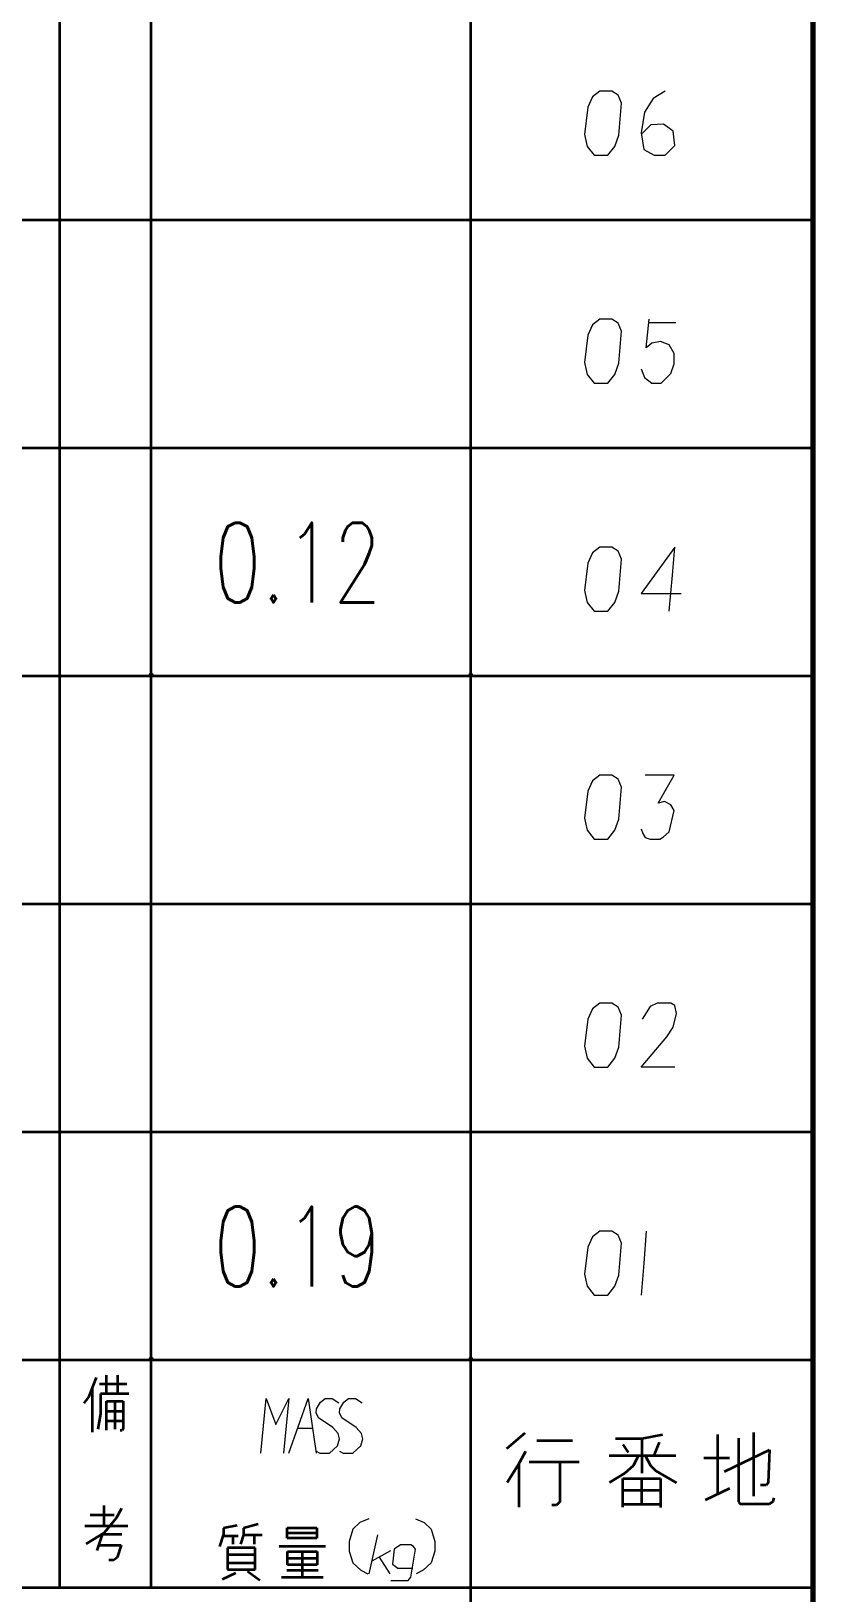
# Model space of a CAD drawing. Header units: millimetres. Extents: x 1333 to 104182, y -62616 to -5704.
# Drawn here: x 48829.1 to 48863.3, y -62452.5 to -62384 of the extents above; entities that cross this region are included whole.
import ezdxf
from ezdxf.enums import TextEntityAlignment as Align

# ---------------------------------------------------------------- set-up
doc = ezdxf.new("R2010")
doc.units = ezdxf.units.MM
doc.header["$LTSCALE"] = 0.5
doc.layers.add('08', color=1, linetype='Continuous')
doc.layers.add('SHM_LABEL', color=40, linetype='Continuous')
doc.layers.add('\\M+1907D\\M+19867\\M+195E2\\M+18F95\\M+190FC', color=7, linetype='Continuous', plot=False)
doc.styles.get("Standard").update_dxf_attribs({"font": 'simplex.shx'})

# ---------------------------------------------------------------- blocks, each defined once
blk = doc.blocks.new('999')
at = {"color": 7, "lineweight": 70}
blk.add_line((75894.98, -10191.12), (75894.98, -11913.12), dxfattribs=at)
at = {"color": 7, "lineweight": 35, "ltscale": 0.25}
for p, q in [((75807.98, -11301.12), (75807.98, -11061.12)), ((75807.98, -11301.12), (75807.98, -11151.12)), ((75795.98, -11271.12), (75795.98, -11241.12)), ((75795.98, -11271.12), (75795.98, -11241.12)), ((75849.98, -11241.12), (75849.98, -11271.12)), ((75894.98, -11271.12), (75894.98, -11241.12)), ((75795.98, -11301.12), (75795.98, -11271.12)), ((75795.98, -11301.12), (75795.98, -11271.12)), ((75807.98, -11301.12), (75807.98, -11271.12)), ((75807.98, -11301.12), (75807.98, -11271.12)), ((75849.98, -11271.12), (75849.98, -11301.12)), ((75894.98, -11301.12), (75894.98, -11271.12)), ((75795.98, -11331.12), (75795.98, -11301.12)), ((75795.98, -11331.12), (75795.98, -11301.12)), ((75807.98, -11331.12), (75807.98, -11301.12)), ((75807.98, -11331.12), (75807.98, -11301.12)), ((75849.98, -11301.12), (75849.98, -11331.12)), ((75894.98, -11331.12), (75894.98, -11301.12)), ((75795.98, -11391.12), (75795.98, -11331.12)), ((75795.98, -11361.12), (75795.98, -11331.12)), ((75807.98, -11391.12), (75807.98, -11331.12)), ((75807.98, -11361.12), (75807.98, -11331.12)), ((75849.98, -11331.12), (75849.98, -11361.12)), ((75894.98, -11361.12), (75894.98, -11331.12)), ((75849.98, -11361.12), (75849.98, -11391.12)), ((75894.98, -11391.12), (75894.98, -11361.12)), ((75795.98, -11421.12), (75795.98, -11391.12)), ((75807.98, -11421.12), (75807.98, -11391.12)), ((75849.98, -11391.12), (75849.98, -11421.12)), ((75894.98, -11421.12), (75894.98, -11391.12)), ((75795.98, -11451.12), (75795.98, -11421.12)), ((75795.98, -11451.12), (75795.98, -11421.12)), ((75807.98, -11451.12), (75807.98, -11421.12)), ((75807.98, -11451.12), (75807.98, -11421.12)), ((75849.98, -11421.12), (75849.98, -11451.12)), ((75849.98, -11421.12), (75849.98, -11451.12)), ((75894.98, -11451.12), (75894.98, -11421.12)), ((75894.98, -11451.12), (75894.98, -11421.12))]:
    blk.add_line(p, q, dxfattribs=at)
at = {"color": 7, "lineweight": 35}
for p, q in [((75894.98, -11271.12), (75474.98, -11271.12)), ((75894.98, -11301.12), (75474.98, -11301.12)), ((75894.98, -11331.12), (75474.98, -11331.12)), ((75894.98, -11361.12), (75474.98, -11361.12)), ((75894.98, -11391.12), (75474.98, -11391.12)), ((75894.98, -11421.12), (75474.98, -11421.12)), ((75894.98, -11421.12), (75474.98, -11421.12)), ((75894.98, -11421.12), (75474.98, -11421.12)), ((75894.98, -11451.12), (75474.98, -11451.12)), ((75894.98, -11451.12), (75474.98, -11451.12)), ((75894.98, -11451.12), (75474.98, -11451.12)), ((75894.98, -11451.12), (75474.98, -11451.12)), ((75849.98, -11451.12), (75849.98, -11913.12)), ((75894.98, -11451.12), (75894.98, -11913.12))]:
    blk.add_line(p, q, dxfattribs=at)
at = {"color": 7, "lineweight": 35, "ltscale": 0.023412}
blk.add_line((75800.76, -11423.42), (75799.71, -11426.03), dxfattribs=at)
blk.add_line((75800.76, -11423.42), (75799.71, -11426.03), dxfattribs=at)
at = {"color": 7, "lineweight": 35, "ltscale": 0.029871}
blk.add_line((75801.17, -11424.25), (75804.75, -11424.25), dxfattribs=at)
blk.add_line((75801.17, -11424.25), (75804.75, -11424.25), dxfattribs=at)
at = {"color": 7, "lineweight": 35, "ltscale": 0.020334}
for p, q in [((75802.08, -11425.56), (75802.08, -11423.12)), ((75802.08, -11425.56), (75802.08, -11423.12)), ((75803.53, -11423.12), (75803.53, -11425.56)), ((75803.53, -11423.12), (75803.53, -11425.56))]:
    blk.add_line(p, q, dxfattribs=at)
at = {"color": 7, "lineweight": 35, "ltscale": 0.008043}
blk.add_line((75799.71, -11426.03), (75799.1, -11426.78), dxfattribs=at)
blk.add_line((75799.71, -11426.03), (75799.1, -11426.78), dxfattribs=at)
at = {"color": 7, "lineweight": 35, "ltscale": 0.048672}
blk.add_line((75800.22, -11424.76), (75800.22, -11430.6), dxfattribs=at)
blk.add_line((75800.22, -11424.76), (75800.22, -11430.6), dxfattribs=at)
at = {"color": 7, "lineweight": 35, "ltscale": 0.022183}
blk.add_line((75801.3, -11425.56), (75801.3, -11428.22), dxfattribs=at)
blk.add_line((75801.3, -11425.56), (75801.3, -11428.22), dxfattribs=at)
at = {"color": 7, "lineweight": 35, "ltscale": 0.030994}
blk.add_line((75805.02, -11425.56), (75801.3, -11425.56), dxfattribs=at)
blk.add_line((75805.02, -11425.56), (75801.3, -11425.56), dxfattribs=at)
at = {"color": 7, "lineweight": 35, "ltscale": 0.031656}
blk.add_line((75802.11, -11430.35), (75802.11, -11426.55), dxfattribs=at)
blk.add_line((75802.11, -11430.35), (75802.11, -11426.55), dxfattribs=at)
at = {"color": 7, "lineweight": 35, "ltscale": 0.018323}
for p, q in [((75802.11, -11426.55), (75804.31, -11426.55)), ((75802.11, -11426.55), (75804.31, -11426.55)), ((75802.11, -11427.85), (75804.31, -11427.85)), ((75802.11, -11427.85), (75804.31, -11427.85)), ((75802.11, -11429.11), (75804.31, -11429.11)), ((75802.11, -11429.11), (75804.31, -11429.11))]:
    blk.add_line(p, q, dxfattribs=at)
at = {"color": 7, "lineweight": 35, "ltscale": 0.030359}
blk.add_line((75803.19, -11426.55), (75803.19, -11430.2), dxfattribs=at)
blk.add_line((75803.19, -11426.55), (75803.19, -11430.2), dxfattribs=at)
at = {"color": 7, "lineweight": 35, "ltscale": 0.029807}
blk.add_line((75804.31, -11426.55), (75804.31, -11430.13), dxfattribs=at)
blk.add_line((75804.31, -11426.55), (75804.31, -11430.13), dxfattribs=at)
at = {"color": 7, "lineweight": 35, "ltscale": 0.016872}
blk.add_line((75801.3, -11428.22), (75800.96, -11430.21), dxfattribs=at)
blk.add_line((75801.3, -11428.22), (75800.96, -11430.21), dxfattribs=at)
at = {"color": 7, "lineweight": 35, "ltscale": 0.002075}
blk.add_line((75804.14, -11430.38), (75803.89, -11430.38), dxfattribs=at)
blk.add_line((75804.14, -11430.38), (75803.89, -11430.38), dxfattribs=at)
at = {"color": 7, "lineweight": 35, "ltscale": 0.002491}
blk.add_line((75804.31, -11430.13), (75804.14, -11430.38), dxfattribs=at)
blk.add_line((75804.31, -11430.13), (75804.14, -11430.38), dxfattribs=at)
at = {"color": 7, "lineweight": 35, "ltscale": 0.02639}
blk.add_line((75857.12, -11430.76), (75854.69, -11432.79), dxfattribs=at)
blk.add_line((75857.12, -11430.76), (75854.69, -11432.79), dxfattribs=at)
at = {"color": 7, "lineweight": 35, "ltscale": 0.070016}
blk.add_line((75887.2, -11430.65), (75887.2, -11439.05), dxfattribs=at)
blk.add_line((75887.2, -11430.65), (75887.2, -11439.05), dxfattribs=at)
at = {"color": 7, "lineweight": 35, "ltscale": 0.03916}
blk.add_line((75858.67, -11431.72), (75863.37, -11431.72), dxfattribs=at)
blk.add_line((75858.67, -11431.72), (75863.37, -11431.72), dxfattribs=at)
at = {"color": 7, "lineweight": 35, "ltscale": 0.028625}
blk.add_line((75872.48, -11431.49), (75869.04, -11431.49), dxfattribs=at)
blk.add_line((75872.48, -11431.49), (75869.04, -11431.49), dxfattribs=at)
at = {"color": 7, "lineweight": 35, "ltscale": 0.010549}
blk.add_line((75869.99, -11432.24), (75870.72, -11433.27), dxfattribs=at)
blk.add_line((75869.99, -11432.24), (75870.72, -11433.27), dxfattribs=at)
at = {"color": 7, "lineweight": 35, "ltscale": 0.023127}
blk.add_line((75875.2, -11430.95), (75872.48, -11431.49), dxfattribs=at)
blk.add_line((75875.2, -11430.95), (75872.48, -11431.49), dxfattribs=at)
at = {"color": 7, "lineweight": 35, "ltscale": 0.037607}
blk.add_line((75872.48, -11431.49), (75872.48, -11436), dxfattribs=at)
blk.add_line((75872.48, -11431.49), (75872.48, -11436), dxfattribs=at)
at = {"color": 7, "lineweight": 35, "ltscale": 0.015426}
blk.add_line((75874.76, -11431.95), (75874.1, -11433.68), dxfattribs=at)
blk.add_line((75874.76, -11431.95), (75874.1, -11433.68), dxfattribs=at)
at = {"color": 7, "lineweight": 35, "ltscale": 0.065408}
blk.add_line((75882.43, -11430.92), (75882.43, -11438.77), dxfattribs=at)
blk.add_line((75882.43, -11430.92), (75882.43, -11438.77), dxfattribs=at)
at = {"color": 7, "lineweight": 35, "ltscale": 0.069867}
blk.add_line((75885.21, -11431.4), (75885.21, -11439.78), dxfattribs=at)
blk.add_line((75885.21, -11431.4), (75885.21, -11439.78), dxfattribs=at)
at = {"color": 7, "lineweight": 35, "ltscale": 0.017352}
blk.add_line((75857.19, -11433.18), (75856.21, -11435.02), dxfattribs=at)
blk.add_line((75857.19, -11433.18), (75856.21, -11435.02), dxfattribs=at)
at = {"color": 7, "lineweight": 35, "ltscale": 0.046985}
blk.add_line((75856.31, -11434.84), (75856.31, -11440.48), dxfattribs=at)
blk.add_line((75856.31, -11434.84), (75856.31, -11440.48), dxfattribs=at)
at = {"color": 7, "lineweight": 35, "ltscale": 0.054578}
blk.add_line((75857.69, -11434.5), (75864.24, -11434.5), dxfattribs=at)
blk.add_line((75857.69, -11434.5), (75864.24, -11434.5), dxfattribs=at)
at = {"color": 7, "lineweight": 35, "ltscale": 0.044}
blk.add_line((75861.73, -11434.5), (75861.73, -11439.78), dxfattribs=at)
blk.add_line((75861.73, -11434.5), (75861.73, -11439.78), dxfattribs=at)
at = {"color": 7, "lineweight": 35, "ltscale": 0.072974}
blk.add_line((75868.21, -11433.68), (75876.96, -11433.68), dxfattribs=at)
blk.add_line((75868.21, -11433.68), (75876.96, -11433.68), dxfattribs=at)
at = {"color": 7, "lineweight": 35, "ltscale": 0.012622}
blk.add_line((75872.05, -11433.68), (75871.38, -11435.04), dxfattribs=at)
blk.add_line((75872.05, -11433.68), (75871.38, -11435.04), dxfattribs=at)
at = {"color": 7, "lineweight": 35, "ltscale": 0.012158}
blk.add_line((75872.96, -11433.68), (75873.62, -11434.99), dxfattribs=at)
blk.add_line((75872.96, -11433.68), (75873.62, -11434.99), dxfattribs=at)
at = {"color": 7, "lineweight": 35, "ltscale": 0.02804}
blk.add_line((75880.67, -11434), (75884.03, -11434), dxfattribs=at)
blk.add_line((75880.67, -11434), (75884.03, -11434), dxfattribs=at)
at = {"color": 7, "lineweight": 35, "ltscale": 0.054833}
blk.add_line((75883.35, -11435.77), (75889.3, -11432.95), dxfattribs=at)
blk.add_line((75883.35, -11435.77), (75889.3, -11432.95), dxfattribs=at)
at = {"color": 7, "lineweight": 35, "ltscale": 0.036301}
blk.add_line((75889.3, -11432.95), (75889.12, -11437.3), dxfattribs=at)
blk.add_line((75889.3, -11432.95), (75889.12, -11437.3), dxfattribs=at)
at = {"color": 7, "lineweight": 35, "ltscale": 0.021878}
blk.add_line((75856.21, -11435.02), (75854.77, -11437.22), dxfattribs=at)
blk.add_line((75856.21, -11435.02), (75854.77, -11437.22), dxfattribs=at)
at = {"color": 7, "lineweight": 35, "ltscale": 0.019623}
blk.add_line((75870.25, -11436.02), (75868.23, -11437.22), dxfattribs=at)
blk.add_line((75870.25, -11436.02), (75868.23, -11437.22), dxfattribs=at)
at = {"color": 7, "lineweight": 35, "ltscale": 0.031512}
blk.add_line((75869.99, -11440.5), (75869.99, -11436.72), dxfattribs=at)
blk.add_line((75869.99, -11440.5), (75869.99, -11436.72), dxfattribs=at)
at = {"color": 7, "lineweight": 35, "ltscale": 0.041235}
for p, q in [((75869.99, -11436.72), (75874.94, -11436.72)), ((75869.99, -11436.72), (75874.94, -11436.72)), ((75869.99, -11438.23), (75874.94, -11438.23)), ((75869.99, -11438.23), (75874.94, -11438.23)), ((75869.99, -11440.07), (75874.94, -11440.07)), ((75869.99, -11440.07), (75874.94, -11440.07))]:
    blk.add_line(p, q, dxfattribs=at)
at = {"color": 7, "lineweight": 35, "ltscale": 0.012421}
blk.add_line((75871.38, -11435.04), (75870.25, -11436.02), dxfattribs=at)
blk.add_line((75871.38, -11435.04), (75870.25, -11436.02), dxfattribs=at)
at = {"color": 7, "lineweight": 35, "ltscale": 0.027945}
blk.add_line((75872.46, -11436.72), (75872.46, -11440.07), dxfattribs=at)
blk.add_line((75872.46, -11436.72), (75872.46, -11440.07), dxfattribs=at)
at = {"color": 7, "lineweight": 35, "ltscale": 0.008514}
blk.add_line((75873.62, -11434.99), (75874.33, -11435.72), dxfattribs=at)
blk.add_line((75873.62, -11434.99), (75874.33, -11435.72), dxfattribs=at)
at = {"color": 7, "lineweight": 35, "ltscale": 0.025993}
blk.add_line((75874.33, -11435.72), (75877.04, -11437.27), dxfattribs=at)
blk.add_line((75874.33, -11435.72), (75877.04, -11437.27), dxfattribs=at)
at = {"color": 7, "lineweight": 35, "ltscale": 0.031812}
blk.add_line((75874.94, -11436.72), (75874.94, -11440.53), dxfattribs=at)
blk.add_line((75874.94, -11436.72), (75874.94, -11440.53), dxfattribs=at)
at = {"color": 7, "lineweight": 35, "ltscale": 0.029468}
blk.add_line((75880.88, -11439.52), (75884.07, -11437.98), dxfattribs=at)
blk.add_line((75880.88, -11439.52), (75884.07, -11437.98), dxfattribs=at)
at = {"color": 7, "lineweight": 35, "ltscale": 0.006091}
blk.add_line((75888.84, -11437.57), (75888.11, -11437.57), dxfattribs=at)
blk.add_line((75888.84, -11437.57), (75888.11, -11437.57), dxfattribs=at)
at = {"color": 7, "lineweight": 35, "ltscale": 0.003253}
blk.add_line((75889.12, -11437.3), (75888.84, -11437.57), dxfattribs=at)
blk.add_line((75889.12, -11437.3), (75888.84, -11437.57), dxfattribs=at)
at = {"color": 7, "lineweight": 35, "ltscale": 0.022314}
blk.add_line((75801.74, -11440.25), (75801.74, -11442.93), dxfattribs=at)
blk.add_line((75801.74, -11440.25), (75801.74, -11442.93), dxfattribs=at)
at = {"color": 7, "lineweight": 35, "ltscale": 0.012194}
blk.add_line((75804.08, -11440.65), (75803.35, -11441.92), dxfattribs=at)
blk.add_line((75804.08, -11440.65), (75803.35, -11441.92), dxfattribs=at)
at = {"color": 7, "lineweight": 35, "ltscale": 0.005042}
blk.add_line((75861.28, -11440.23), (75860.68, -11440.23), dxfattribs=at)
blk.add_line((75861.28, -11440.23), (75860.68, -11440.23), dxfattribs=at)
at = {"color": 7, "lineweight": 35, "ltscale": 0.005248}
blk.add_line((75861.73, -11439.78), (75861.28, -11440.23), dxfattribs=at)
blk.add_line((75861.73, -11439.78), (75861.28, -11440.23), dxfattribs=at)
at = {"color": 7, "lineweight": 35, "ltscale": 0.002838}
blk.add_line((75885.21, -11439.78), (75885.44, -11440.03), dxfattribs=at)
blk.add_line((75885.21, -11439.78), (75885.44, -11440.03), dxfattribs=at)
at = {"color": 7, "lineweight": 35, "ltscale": 0.03219}
blk.add_line((75885.44, -11440.03), (75889.3, -11440.03), dxfattribs=at)
blk.add_line((75885.44, -11440.03), (75889.3, -11440.03), dxfattribs=at)
at = {"color": 7, "lineweight": 35, "ltscale": 0.004571}
blk.add_line((75889.3, -11440.03), (75889.78, -11439.76), dxfattribs=at)
blk.add_line((75889.3, -11440.03), (75889.78, -11439.76), dxfattribs=at)
at = {"color": 7, "lineweight": 35, "ltscale": 0.004498}
blk.add_line((75889.78, -11439.76), (75889.92, -11439.24), dxfattribs=at)
blk.add_line((75889.78, -11439.76), (75889.92, -11439.24), dxfattribs=at)
at = {"color": 7, "lineweight": 35, "ltscale": 0.047083}
blk.add_line((75799.25, -11442.93), (75804.9, -11442.93), dxfattribs=at)
blk.add_line((75799.25, -11442.93), (75804.9, -11442.93), dxfattribs=at)
at = {"color": 7, "lineweight": 35, "ltscale": 0.026062}
blk.add_line((75799.96, -11441.49), (75803.09, -11441.49), dxfattribs=at)
blk.add_line((75799.96, -11441.49), (75803.09, -11441.49), dxfattribs=at)
at = {"color": 7, "lineweight": 35, "ltscale": 0.020937}
blk.add_line((75803.35, -11441.92), (75801.77, -11443.88), dxfattribs=at)
blk.add_line((75803.35, -11441.92), (75801.77, -11443.88), dxfattribs=at)
at = {"color": 7, "lineweight": 35, "ltscale": 0.015447}
blk.add_line((75819.29, -11442.88), (75817.47, -11443.25), dxfattribs=at)
blk.add_line((75819.29, -11442.88), (75817.47, -11443.25), dxfattribs=at)
at = {"color": 7, "lineweight": 35, "ltscale": 0.016794}
blk.add_line((75822.06, -11442.72), (75820.11, -11443.25), dxfattribs=at)
blk.add_line((75822.06, -11442.72), (75820.11, -11443.25), dxfattribs=at)
at = {"color": 7, "lineweight": 35, "ltscale": 0.02284}
blk.add_line((75801.77, -11443.88), (75799.42, -11445.29), dxfattribs=at)
blk.add_line((75801.77, -11443.88), (75799.42, -11445.29), dxfattribs=at)
at = {"color": 7, "lineweight": 35, "ltscale": 0.018387}
blk.add_line((75801.52, -11444.09), (75800.83, -11446.19), dxfattribs=at)
blk.add_line((75801.52, -11444.09), (75800.83, -11446.19), dxfattribs=at)
at = {"color": 7, "lineweight": 35, "ltscale": 0.021741}
blk.add_line((75804.12, -11444.09), (75801.52, -11444.09), dxfattribs=at)
blk.add_line((75804.12, -11444.09), (75801.52, -11444.09), dxfattribs=at)
at = {"color": 7, "lineweight": 35, "ltscale": 0.01413}
blk.add_line((75817.48, -11444.04), (75816.95, -11445.65), dxfattribs=at)
blk.add_line((75817.48, -11444.04), (75816.95, -11445.65), dxfattribs=at)
at = {"color": 7, "lineweight": 35, "ltscale": 0.016614}
blk.add_line((75817.41, -11444.27), (75819.4, -11444.27), dxfattribs=at)
blk.add_line((75817.41, -11444.27), (75819.4, -11444.27), dxfattribs=at)
at = {"color": 7, "lineweight": 35, "ltscale": 0.006639}
blk.add_line((75817.47, -11443.25), (75817.48, -11444.04), dxfattribs=at)
blk.add_line((75817.47, -11443.25), (75817.48, -11444.04), dxfattribs=at)
at = {"color": 7, "lineweight": 35, "ltscale": 0.008987}
blk.add_line((75818.69, -11444.27), (75818.69, -11445.35), dxfattribs=at)
blk.add_line((75818.69, -11444.27), (75818.69, -11445.35), dxfattribs=at)
at = {"color": 7, "lineweight": 35, "ltscale": 0.010905}
blk.add_line((75820.12, -11444.11), (75819.7, -11445.35), dxfattribs=at)
blk.add_line((75820.12, -11444.11), (75819.7, -11445.35), dxfattribs=at)
at = {"color": 7, "lineweight": 35, "ltscale": 0.007231}
blk.add_line((75820.11, -11443.25), (75820.12, -11444.11), dxfattribs=at)
blk.add_line((75820.11, -11443.25), (75820.12, -11444.11), dxfattribs=at)
at = {"color": 7, "lineweight": 35, "ltscale": 0.020239}
blk.add_line((75820.12, -11444.11), (75822.55, -11444.11), dxfattribs=at)
blk.add_line((75820.12, -11444.11), (75822.55, -11444.11), dxfattribs=at)
at = {"color": 7, "lineweight": 35, "ltscale": 0.010315}
blk.add_line((75821.5, -11444.11), (75821.5, -11445.35), dxfattribs=at)
blk.add_line((75821.5, -11444.11), (75821.5, -11445.35), dxfattribs=at)
at = {"color": 7, "lineweight": 35, "ltscale": 0.011401}
for p, q in [((75825.86, -11444.57), (75825.86, -11443.2)), ((75825.86, -11444.57), (75825.86, -11443.2)), ((75829.78, -11443.2), (75829.78, -11444.57)), ((75829.78, -11443.2), (75829.78, -11444.57))]:
    blk.add_line(p, q, dxfattribs=at)
at = {"color": 7, "lineweight": 35, "ltscale": 0.032642}
for p, q in [((75825.86, -11443.87), (75829.78, -11443.87)), ((75825.86, -11443.87), (75829.78, -11443.87)), ((75829.78, -11444.57), (75825.86, -11444.57)), ((75829.78, -11444.57), (75825.86, -11444.57)), ((75825.89, -11446.3), (75829.8, -11446.3)), ((75825.89, -11446.3), (75829.8, -11446.3)), ((75825.89, -11447.21), (75829.8, -11447.21)), ((75825.89, -11447.21), (75829.8, -11447.21)), ((75829.8, -11448.08), (75825.89, -11448.08)), ((75829.8, -11448.08), (75825.89, -11448.08))]:
    blk.add_line(p, q, dxfattribs=at)
at = {"color": 7, "lineweight": 35, "ltscale": 0.032544}
blk.add_line((75825.87, -11443.2), (75829.78, -11443.2), dxfattribs=at)
blk.add_line((75825.87, -11443.2), (75829.78, -11443.2), dxfattribs=at)
at = {"color": 7, "lineweight": 35, "ltscale": 0.024756}
blk.add_line((75801.06, -11445.48), (75804.03, -11445.48), dxfattribs=at)
blk.add_line((75801.06, -11445.48), (75804.03, -11445.48), dxfattribs=at)
at = {"color": 7, "lineweight": 35, "ltscale": 0.004671}
blk.add_line((75803.51, -11447.09), (75803.07, -11447.44), dxfattribs=at)
blk.add_line((75803.51, -11447.09), (75803.07, -11447.44), dxfattribs=at)
at = {"color": 7, "lineweight": 35, "ltscale": 0.014078}
blk.add_line((75804.03, -11445.48), (75803.51, -11447.09), dxfattribs=at)
blk.add_line((75804.03, -11445.48), (75803.51, -11447.09), dxfattribs=at)
at = {"color": 7, "lineweight": 35, "ltscale": 0.030408}
for p, q in [((75821.66, -11445.84), (75818.01, -11445.84)), ((75821.66, -11445.84), (75818.01, -11445.84)), ((75818.01, -11446.73), (75821.66, -11446.73)), ((75818.01, -11446.73), (75821.66, -11446.73)), ((75818.01, -11447.8), (75821.66, -11447.8)), ((75818.01, -11447.8), (75821.66, -11447.8)), ((75818.01, -11448.67), (75821.66, -11448.67)), ((75818.01, -11448.67), (75821.66, -11448.67))]:
    blk.add_line(p, q, dxfattribs=at)
at = {"color": 7, "lineweight": 35, "ltscale": 0.023593}
for p, q in [((75818.01, -11445.84), (75818.01, -11448.67)), ((75818.01, -11445.84), (75818.01, -11448.67)), ((75821.66, -11448.67), (75821.66, -11445.84)), ((75821.66, -11448.67), (75821.66, -11445.84))]:
    blk.add_line(p, q, dxfattribs=at)
at = {"color": 7, "lineweight": 35, "ltscale": 0.050842}
blk.add_line((75824.79, -11445.63), (75830.9, -11445.63), dxfattribs=at)
blk.add_line((75824.79, -11445.63), (75830.9, -11445.63), dxfattribs=at)
at = {"color": 7, "lineweight": 35, "ltscale": 0.014771}
blk.add_line((75825.89, -11448.07), (75825.89, -11446.3), dxfattribs=at)
blk.add_line((75825.89, -11448.07), (75825.89, -11446.3), dxfattribs=at)
at = {"color": 7, "lineweight": 35, "ltscale": 0.028152}
blk.add_line((75827.82, -11446.3), (75827.82, -11449.68), dxfattribs=at)
blk.add_line((75827.82, -11446.3), (75827.82, -11449.68), dxfattribs=at)
at = {"color": 7, "lineweight": 35, "ltscale": 0.014868}
blk.add_line((75829.8, -11446.3), (75829.8, -11448.08), dxfattribs=at)
blk.add_line((75829.8, -11446.3), (75829.8, -11448.08), dxfattribs=at)
at = {"color": 7, "lineweight": 35, "ltscale": 0.005554}
blk.add_line((75803.07, -11447.44), (75802.41, -11447.44), dxfattribs=at)
blk.add_line((75803.07, -11447.44), (75802.41, -11447.44), dxfattribs=at)
at = {"color": 7, "lineweight": 35, "ltscale": 0.016035}
blk.add_line((75819.05, -11449.15), (75817.32, -11449.99), dxfattribs=at)
blk.add_line((75819.05, -11449.15), (75817.32, -11449.99), dxfattribs=at)
at = {"color": 7, "lineweight": 35, "ltscale": 0.01644}
blk.add_line((75820.66, -11448.91), (75822.25, -11450.08), dxfattribs=at)
blk.add_line((75820.66, -11448.91), (75822.25, -11450.08), dxfattribs=at)
at = {"color": 7, "lineweight": 35, "ltscale": 0.034326}
blk.add_line((75825.8, -11448.78), (75829.92, -11448.78), dxfattribs=at)
blk.add_line((75825.8, -11448.78), (75829.92, -11448.78), dxfattribs=at)
at = {"color": 7, "lineweight": 35, "ltscale": 0.045605}
blk.add_line((75825.13, -11449.68), (75830.6, -11449.68), dxfattribs=at)
blk.add_line((75825.13, -11449.68), (75830.6, -11449.68), dxfattribs=at)
at = {"color": 7, "lineweight": 13}
for points in [[(75868.02, -11262.57), (75868.97, -11261.42), (75869.49, -11259.95), (75869.81, -11255.75), (75869.39, -11254.7), (75868.55, -11254.17), (75866.97, -11254.17), (75866.03, -11254.91), (75865.4, -11256.27), (75864.98, -11259.84), (75865.29, -11261.42), (75866.24, -11262.57)], [(75868.02, -11292.57), (75868.97, -11291.42), (75869.49, -11289.95), (75869.81, -11285.75), (75869.39, -11284.7), (75868.55, -11284.17), (75866.97, -11284.17), (75866.03, -11284.91), (75865.4, -11286.27), (75864.98, -11289.84), (75865.29, -11291.42), (75866.24, -11292.57)], [(75868.02, -11322.57), (75868.97, -11321.42), (75869.49, -11319.95), (75869.81, -11315.75), (75869.39, -11314.7), (75868.55, -11314.17), (75866.97, -11314.17), (75866.03, -11314.91), (75865.4, -11316.27), (75864.98, -11319.84), (75865.29, -11321.42), (75866.24, -11322.57)], [(75868.02, -11352.57), (75868.97, -11351.42), (75869.49, -11349.95), (75869.81, -11345.75), (75869.39, -11344.7), (75868.55, -11344.17), (75866.97, -11344.17), (75866.03, -11344.91), (75865.4, -11346.27), (75864.98, -11349.84), (75865.29, -11351.42), (75866.24, -11352.57)], [(75868.02, -11382.57), (75868.97, -11381.42), (75869.49, -11379.95), (75869.81, -11375.75), (75869.39, -11374.7), (75868.55, -11374.17), (75866.97, -11374.17), (75866.03, -11374.91), (75865.4, -11376.27), (75864.98, -11379.84), (75865.29, -11381.42), (75866.24, -11382.57)], [(75868.02, -11412.57), (75868.97, -11411.42), (75869.49, -11409.95), (75869.81, -11405.75), (75869.39, -11404.7), (75868.55, -11404.17), (75866.97, -11404.17), (75866.03, -11404.91), (75865.4, -11406.27), (75864.98, -11409.84), (75865.29, -11411.42), (75866.24, -11412.57)]]:
    blk.add_lwpolyline(points, close=True, dxfattribs=at)
for points in [[(75875.58, -11254.17), (75874.01, -11255.12), (75872.85, -11256.9), (75872.43, -11259.63), (75872.75, -11261.84), (75874.11, -11262.57), (75875.58, -11262.57), (75876.84, -11261.31), (75876.63, -11259.42), (75875.37, -11258.48), (75873.69, -11258.58), (75872.54, -11259.74)], [(75872.43, -11290.68), (75872.85, -11291.84), (75873.8, -11292.57), (75875.06, -11292.57), (75876.32, -11291.31), (75876.74, -11290.05), (75876.74, -11288.69), (75876.11, -11287.53), (75874.95, -11287.11), (75873.8, -11287.32), (75873.06, -11287.95), (75873.48, -11284.17)], [(75873.48, -11284.59), (75876.95, -11284.59)], [(75876.11, -11322.57), (75876.53, -11317.85), (75876.84, -11314.17), (75872.43, -11320.26), (75877.68, -11320.26)], [(75872.43, -11351.21), (75872.64, -11351.84), (75872.96, -11352.36), (75873.59, -11352.57), (75874.85, -11352.57), (75875.37, -11352.26), (75876.11, -11351.63), (75876.74, -11348.79), (75876.32, -11348.06), (75875.48, -11347.64), (75874.64, -11347.85), (75876.74, -11344.17), (75872.96, -11344.17)], [(75876.84, -11382.57), (75872.43, -11382.57), (75875.79, -11378.58), (75876.63, -11377.32), (75877.05, -11375.54), (75876.84, -11374.49), (75876.32, -11374.17), (75874.53, -11374.17), (75873.59, -11374.59), (75872.54, -11376.27)], [(75873.06, -11404.17), (75872.75, -11408.37), (75872.43, -11412.57)], [(75822.4, -11433.4), (75822.74, -11429.8), (75823.08, -11426.2), (75824.36, -11429.62), (75826.06, -11426.2), (75825.72, -11429.8), (75825.38, -11433.4)], [(75822.4, -11433.4), (75822.74, -11429.8), (75823.08, -11426.2), (75824.36, -11429.62), (75826.06, -11426.2), (75825.72, -11429.8), (75825.38, -11433.4)], [(75826.06, -11433.4), (75827.34, -11429.8), (75828.62, -11426.2), (75829.14, -11429.8), (75829.65, -11433.4)], [(75826.06, -11433.4), (75827.34, -11429.8), (75828.62, -11426.2), (75829.14, -11429.8), (75829.65, -11433.4)], [(75829.65, -11433.13), (75830.16, -11433.4), (75831.44, -11433.4), (75832.46, -11432.41), (75832.72, -11431.51), (75832.55, -11430.79), (75831.87, -11429.98), (75829.99, -11428.72), (75829.65, -11428.09), (75829.73, -11427.55), (75830.24, -11426.65), (75830.84, -11426.2), (75831.78, -11426.2), (75832.63, -11426.74)], [(75829.65, -11433.13), (75830.16, -11433.4), (75831.44, -11433.4), (75832.46, -11432.41), (75832.72, -11431.51), (75832.55, -11430.79), (75831.87, -11429.98), (75829.99, -11428.72), (75829.65, -11428.09), (75829.73, -11427.55), (75830.24, -11426.65), (75830.84, -11426.2), (75831.78, -11426.2), (75832.63, -11426.74)], [(75832.72, -11433.13), (75833.23, -11433.4), (75834.51, -11433.4), (75835.53, -11432.41), (75835.79, -11431.51), (75835.62, -11430.79), (75834.94, -11429.98), (75833.06, -11428.72), (75832.72, -11428.09), (75832.8, -11427.55), (75833.32, -11426.65), (75833.91, -11426.2), (75834.85, -11426.2), (75835.71, -11426.74)], [(75832.72, -11433.13), (75833.23, -11433.4), (75834.51, -11433.4), (75835.53, -11432.41), (75835.79, -11431.51), (75835.62, -11430.79), (75834.94, -11429.98), (75833.06, -11428.72), (75832.72, -11428.09), (75832.8, -11427.55), (75833.32, -11426.65), (75833.91, -11426.2), (75834.85, -11426.2), (75835.71, -11426.74)], [(75827.26, -11430.07), (75829.14, -11430.07)], [(75827.26, -11430.07), (75829.14, -11430.07)], [(75836.58, -11442.04), (75835.42, -11442.49), (75834.49, -11443.39), (75834.03, -11445.01), (75834.03, -11446.27), (75834.49, -11447.8), (75835.53, -11448.79), (75836.46, -11449.24)], [(75836.58, -11442.04), (75835.42, -11442.49), (75834.49, -11443.39), (75834.03, -11445.01), (75834.03, -11446.27), (75834.49, -11447.8), (75835.53, -11448.79), (75836.46, -11449.24)], [(75842.72, -11442.04), (75843.88, -11442.49), (75844.81, -11443.39), (75845.27, -11445.01), (75845.27, -11446.27), (75844.81, -11447.8), (75843.76, -11448.79), (75842.84, -11449.24)], [(75842.72, -11442.04), (75843.88, -11442.49), (75844.81, -11443.39), (75845.27, -11445.01), (75845.27, -11446.27), (75844.81, -11447.8), (75843.76, -11448.79), (75842.84, -11449.24)], [(75837.74, -11444.11), (75836.58, -11449.24)], [(75837.74, -11444.11), (75836.58, -11449.24)], [(75837.04, -11447.53), (75839.47, -11446.18)], [(75837.04, -11447.53), (75839.47, -11446.18)], [(75837.97, -11447.08), (75839.36, -11449.24)], [(75837.97, -11447.08), (75839.36, -11449.24)], [(75839.47, -11450.14), (75841.79, -11450.14), (75842.14, -11449.69), (75842.72, -11446), (75842.49, -11445.64), (75842.14, -11445.46), (75840.75, -11445.46), (75839.94, -11446), (75839.71, -11447.98), (75840.4, -11448.52), (75842.37, -11448.52)], [(75839.47, -11450.14), (75841.79, -11450.14), (75842.14, -11449.69), (75842.72, -11446), (75842.49, -11445.64), (75842.14, -11445.46), (75840.75, -11445.46), (75839.94, -11446), (75839.71, -11447.98), (75840.4, -11448.52), (75842.37, -11448.52)]]:
    blk.add_lwpolyline(points, dxfattribs=at)

msp = doc.modelspace()

# ---------------------------------------------------------------- linework, layer by layer
at = {"layer": '\\M+1907D\\M+19867\\M+195E2\\M+18F95\\M+190FC'}
for centre in [(48834.32, -62412.224), (48848.32, -62412.224), (48834.32, -62442.224), (48848.32, -62442.224)]:
    msp.add_circle(centre, 0.055, dxfattribs=at)

# ---------------------------------------------------------------- block references
at = {"layer": '08', "color": 55, "xscale": 0.3333333333430346, "yscale": 0.3333333333357587, "zscale": 0.3333333333333333}
msp.add_blockref('999', (23564.994, -58635.239), dxfattribs=at)

# ---------------------------------------------------------------- texts
at = {"layer": 'SHM_LABEL', "width": 0.7}
for s, p in [('0.12', (48840.73, -62407.301)), ('0.19', (48840.73, -62437.301))]:
    msp.add_text(s, height=3.5, dxfattribs=at).set_placement(p, align=Align.MIDDLE_CENTER)

doc.saveas('drawing.dxf')
